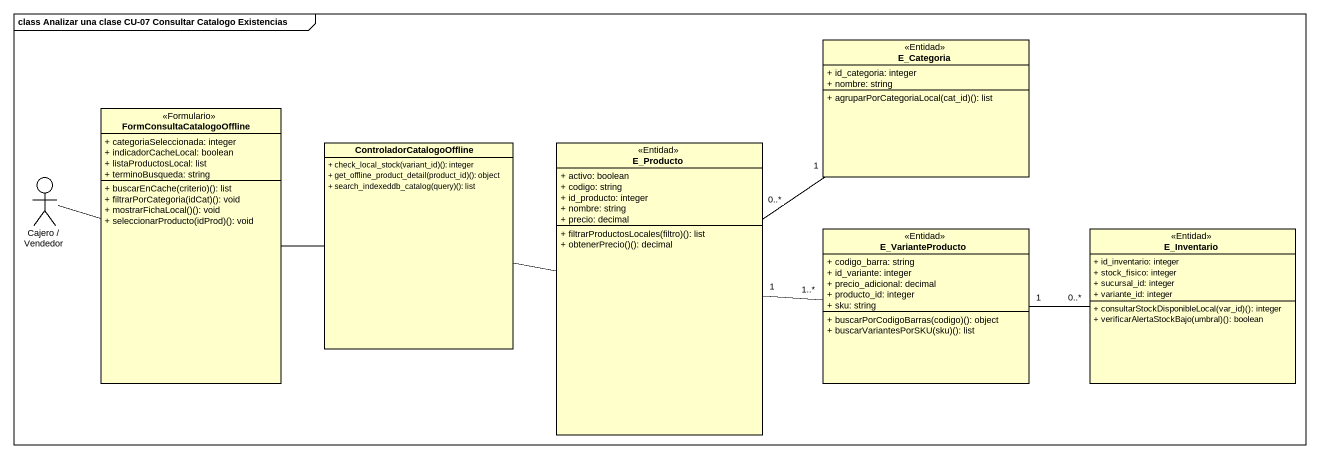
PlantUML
@startuml
mainframe class Analizar una clase CU-07 Consultar Catalogo Existencias
allowmixing
hide circle
hide empty members
skinparam classAttributeIconSize 0
class E_Categoria <<Entidad>> {
  + id_categoria: integer
  + nombre: string
  + agruparPorCategoriaLocal(cat_id)(): list
}
class FormConsultaCatalogoOffline <<Formulario>> {
  + categoriaSeleccionada: integer
  + indicadorCacheLocal: boolean
  + listaProductosLocal: list
  + terminoBusqueda: string
  + buscarEnCache(criterio)(): list
  + filtrarPorCategoria(idCat)(): void
  + mostrarFichaLocal()(): void
  + seleccionarProducto(idProd)(): void
}
class ControladorCatalogoOffline {
  + check_local_stock(variant_id)(): integer
  + get_offline_product_detail(product_id)(): object
  + search_indexeddb_catalog(query)(): list
}
class E_Producto <<Entidad>> {
  + activo: boolean
  + codigo: string
  + id_producto: integer
  + nombre: string
  + precio: decimal
  + filtrarProductosLocales(filtro)(): list
  + obtenerPrecio()(): decimal
}
actor "Cajero / Vendedor" as Cajero_Vendedor
class E_VarianteProducto <<Entidad>> {
  + codigo_barra: string
  + id_variante: integer
  + precio_adicional: decimal
  + producto_id: integer
  + sku: string
  + buscarPorCodigoBarras(codigo)(): object
  + buscarVariantesPorSKU(sku)(): list
}
class E_Inventario <<Entidad>> {
  + id_inventario: integer
  + stock_fisico: integer
  + sucursal_id: integer
  + variante_id: integer
  + consultarStockDisponibleLocal(var_id)(): integer
  + verificarAlertaStockBajo(umbral)(): boolean
}
E_Categoria "1" -- "0..*" E_Producto
FormConsultaCatalogoOffline -right- ControladorCatalogoOffline
ControladorCatalogoOffline -right- E_Producto
E_Producto "1" -right- "1..*" E_VarianteProducto
Cajero_Vendedor -right- FormConsultaCatalogoOffline
E_VarianteProducto "1" -right- "0..*" E_Inventario
@enduml
